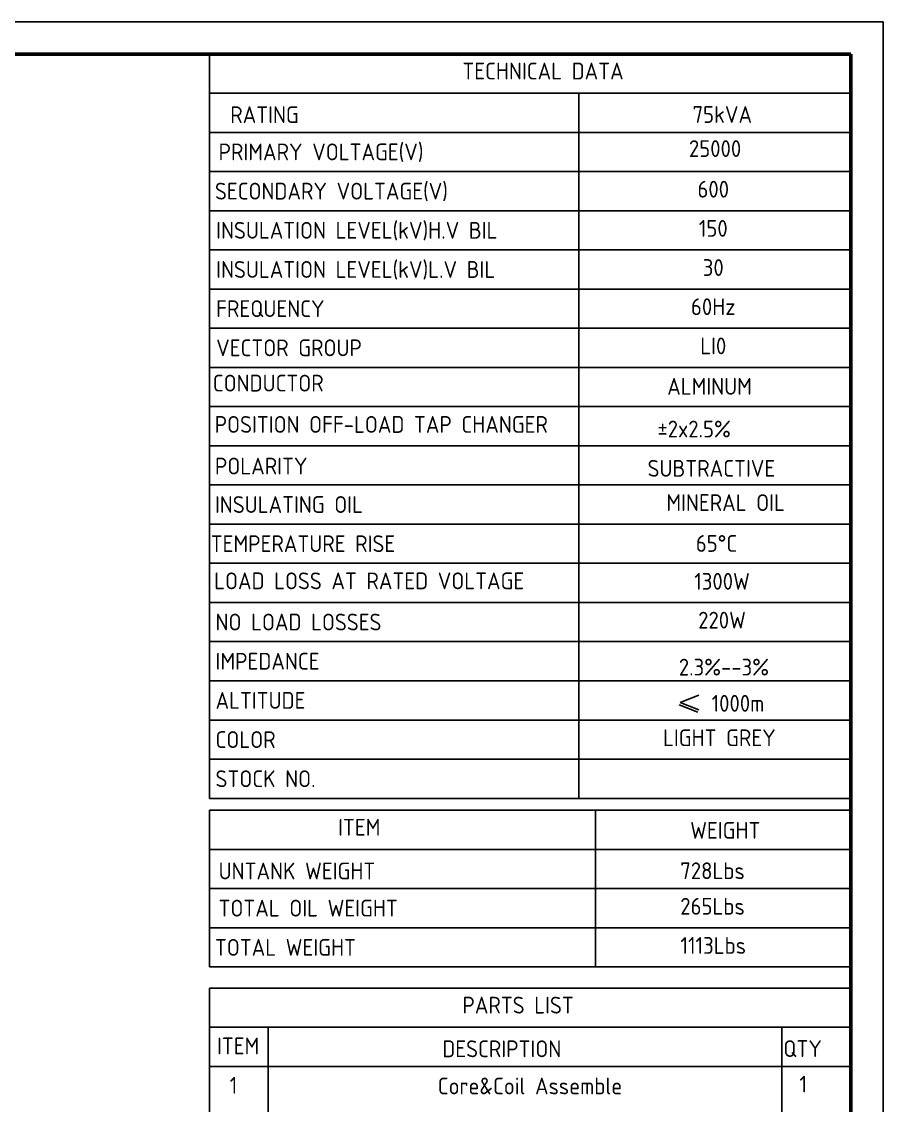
# Model space of a CAD drawing. Header units: millimetres. Extents: x 119255 to 128417, y -8474 to -5389.
# Drawn here: x 121843 to 123044, y -7305 to -5795 of the extents above; entities that cross this region are included whole.
import ezdxf
from ezdxf.enums import TextEntityAlignment as Align

# ---------------------------------------------------------------- set-up
doc = ezdxf.new("R2010")
doc.units = ezdxf.units.MM
doc.header["$LTSCALE"] = 3
doc.layers.add('A', color=3, linetype='Continuous')
doc.layers.add('S', color=254, linetype='Continuous')
doc.layers.add('标注、文本', color=3, linetype='Continuous', lineweight=25)
doc.layers.add('粗实线', color=4, linetype='Continuous', lineweight=53)
doc.styles.add('ST_WIN', font='isocp2.shx', dxfattribs={"bigfont": 'hzdxfst.shx'})

msp = doc.modelspace()

# ---------------------------------------------------------------- linework, layer by layer
at = {"layer": 'A'}
for p, q in [((122104.89, -6877.24), (122104.89, -5839.86)), ((122104.89, -5839.86), (122999.1, -5839.86)), ((122999.1, -6822.64), (122999.1, -5839.86)), ((122104.89, -5894.46), (122999.1, -5894.46)), ((122619.55, -6877.24), (122619.55, -5894.46)), ((122104.89, -5949.06), (122999.1, -5949.06)), ((122104.89, -6003.65), (122999.1, -6003.65)), ((122104.89, -6058.25), (122999.1, -6058.25)), ((122104.89, -6112.85), (122999.1, -6112.85)), ((122104.89, -6167.45), (122999.1, -6167.45)), ((122104.89, -6167.45), (122999.1, -6167.45)), ((122104.89, -6222.05), (122999.1, -6222.05)), ((122104.89, -6222.05), (122999.1, -6222.05)), ((122104.89, -6276.65), (122999.1, -6276.65)), ((122104.89, -6331.25), (122999.1, -6331.25)), ((122104.89, -6385.85), (122999.1, -6385.85)), ((122104.89, -6440.45), (122999.1, -6440.45)), ((122104.89, -6495.05), (122999.1, -6495.05)), ((122104.89, -6549.65), (122999.1, -6549.65)), ((122104.89, -6604.24), (122999.1, -6604.24)), ((122104.89, -6658.84), (122999.1, -6658.84)), ((122104.89, -6713.44), (122999.1, -6713.44)), ((122999.1, -6768.04), (122104.89, -6768.04)), ((122999.1, -6768.04), (122104.89, -6768.04)), ((122999.1, -6822.64), (122104.89, -6822.64)), ((122999.1, -6877.24), (122104.89, -6877.24)), ((122104.89, -7112.25), (122104.89, -6893.86)), ((122104.89, -6893.86), (122999.1, -6893.86)), ((122642.78, -7112.25), (122642.78, -6893.86)), ((122999.1, -7112.25), (122999.1, -6893.86)), ((122104.89, -6948.45), (122999.1, -6948.45)), ((122104.89, -7003.05), (122999.1, -7003.05)), ((122104.89, -7057.65), (122999.1, -7057.65)), ((122104.89, -7112.25), (122999.1, -7112.25)), ((122104.89, -8015.29), (122104.89, -7141.71)), ((122104.89, -7141.71), (122999.1, -7141.71)), ((122999.1, -8015.29), (122999.1, -7141.71)), ((122104.89, -7196.31), (122999.1, -7196.31)), ((122186.64, -8015.29), (122186.64, -7196.31)), ((122902.48, -8015.29), (122902.48, -7196.31)), ((122104.89, -7250.9), (122999.1, -7250.9))]:
    msp.add_line(p, q, dxfattribs=at)
msp.add_lwpolyline([(122105.21, -6768.04), (122999.1, -6768.04)], dxfattribs=at)
at = {"layer": 'S'}
for p, q in [((122786.98, -6733.26), (122761.09, -6743.57)), ((122785.62, -6757.21), (122759.73, -6746.91)), ((122786.98, -6753.87), (122761.09, -6743.57))]:
    msp.add_line(p, q, dxfattribs=at)
at = {"layer": '标注、文本'}
for p, q in [((123044.2, -5794.75), (119255.17, -5794.75)), ((123044.2, -8474.14), (123044.2, -5794.75))]:
    msp.add_line(p, q, dxfattribs=at)
at = {"layer": '粗实线'}
for p, q in [((122999.1, -5839.86), (119480.7, -5839.86)), ((122999.1, -8429.03), (122999.1, -5839.86))]:
    msp.add_line(p, q, dxfattribs=at)

# ---------------------------------------------------------------- texts
at = {"layer": 'S', "style": 'ST_WIN'}
for s, height, p in [('TECHNICAL DATA', 23.3996, (122457.4, -5875.28)), ('RATING', 23.4, (122133.73, -5936.14)), ('75kVA', 23.4, (122778.2, -5935.84)), ('PRIMARY VOLTAGE(V)', 23.3996, (122117.47, -5987.95)), ('SECONDARY VOLTAGE(V)', 23.3996, (122112.44, -6042.64)), ('INSULATION LEVEL(kV)H.V BIL', 23.3996, (122114.1, -6097.24)), ('INSULATION LEVEL(kV)L.V BIL', 23.3996, (122114.1, -6151.84)), ('FREQUENCY', 23.4, (122114.1, -6206.43)), ('VECTOR GROUP', 23.3996, (122114.1, -6261.03)), ('CONDUCTOR', 23.4, (122109.47, -6310.22)), ('INSULATING OIL', 23.3996, (122112.44, -6479.43)), ('TEMPERATURE RISE', 23.3996, (122106.6, -6534.03)), ('LOAD LOSS AT RATED VOLTAGE', 23.3996, (122111.34, -6585.8)), ('NO LOAD LOSSES', 23.3996, (122113.27, -6643.23)), ('IMPEDANCE', 23.4, (122113.27, -6697.83)), ('ALTITUDE', 23.4, (122113.27, -6752.43)), ('COLOR', 23.4, (122113.27, -6807.02)), ('STOCK NO.', 23.4, (122113.27, -6861.62)), ('ITEM', 23.4, (122284.15, -6929.27)), ('WEIGHT', 23.4, (122774.9, -6933.52)), ('UNTANK WEIGHT', 23.3996, (122117.57, -6990.14)), ('728Lbs', 23.4, (122761.07, -6989.84)), ('TOTAL OIL WEIGHT', 23.3996, (122117.47, -7041.94)), ('TOTAL WEIGHT', 23.3996, (122112.44, -7096.64)), ('PARTS LIST', 23.4, (122457.4, -7177.12)), ('ITEM', 23.4, (122115.29, -7233.98)), ('DESCRIPTION', 23.3996, (122429.38, -7237.99)), ('QTY', 23.4, (122904.78, -7237.69)), ('Core&Coil Assemble', 23.3996, (122423.09, -7289.79))]:
    msp.add_text(s, height=height, dxfattribs=at).set_placement(p)
for s, height, p in [('25000', 23.4, (122809.66, -5983.36)), ('600', 23.4, (122807.1, -6039.95)), ('150', 23.4, (122807.1, -6094.55)), ('30', 23.4, (122807.1, -6149.15)), ('60Hz', 23.4, (122807.1, -6203.75)), ('LI0', 23.4, (122807.1, -6258.35)), ('ALMINUM', 23.4, (122801.93, -6314.76)), ('%%P2x2.5%%%', 23.3996, (122780.48, -6374.18)), (' MINERAL OIL', 23.3996, (122817.64, -6476.74)), ('65%%DC', 23.4, (122811.61, -6533.65)), ('1300W', 23.4, (122819.35, -6586.47)), ('220W', 23.4, (122819.35, -6640.54)), ('2.3%%%--3%%%', 23.3996, (122822.03, -6706.05)), ('1000m', 23.4, (122841.55, -6756.45)), ('LIGHT GREY', 23.4, (122815.64, -6804.48)), ('265Lbs', 23.4, (122806.06, -7039.35)), ('1113Lbs', 23.4, (122807.1, -7093.95)), ('1', 23.4, (122932.64, -7287.2)), ('1', 23.4, (122138.26, -7288.79))]:
    msp.add_text(s, height=height, dxfattribs=at).set_placement(p, align=Align.CENTER)
at = {"layer": 'S', "width": 603.0125, "attachment_point": 1, "style": 'ST_WIN'}
for s, insert, char_height in [('POSITION OFF-LOAD TAP CHANGER', (122112.05, -6344.4), 23.3996), ('POLARITY', (122112.4, -6402.4), 23.4), ('SUBTRACTIVE^I', (122715.52, -6405.59), 23.3996)]:
    msp.add_mtext(s, dxfattribs=dict(at, insert=insert, char_height=char_height))

doc.saveas('drawing.dxf')
